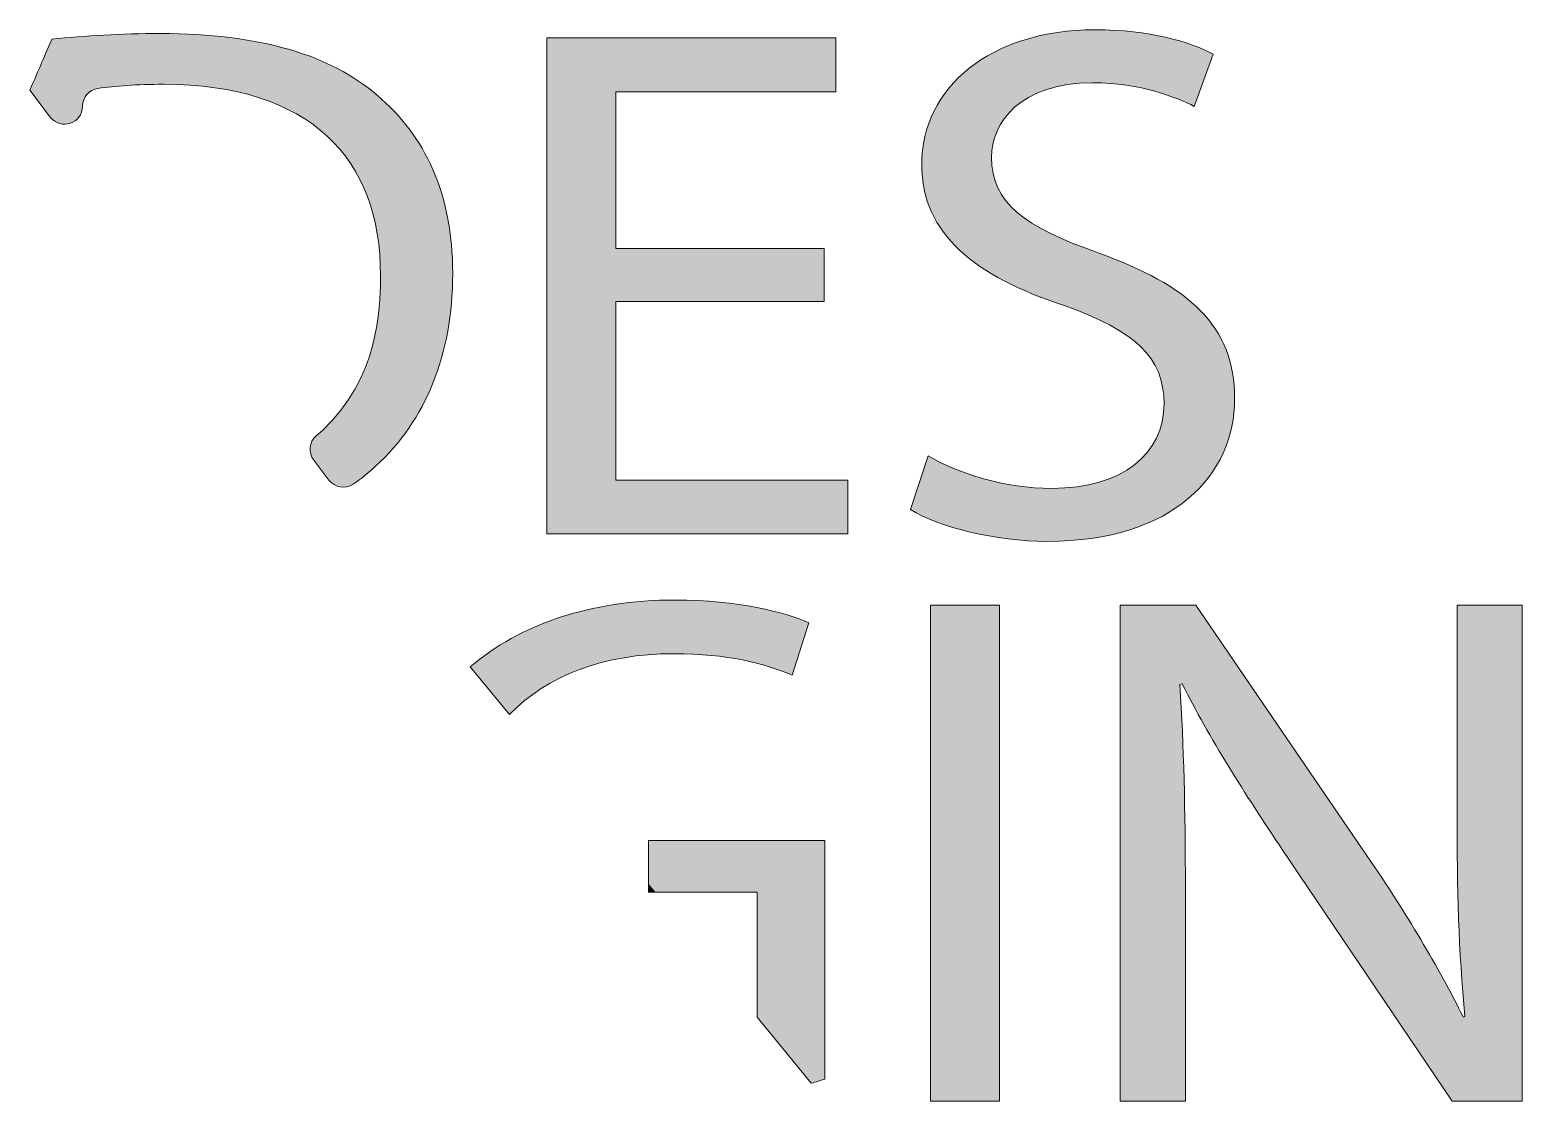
# Model space of a CAD drawing. Extents: x 128 to 426, y -391 to -87.
# Drawn here: x 220.2 to 425.5, y -391.2 to -243.8 of the extents above; entities that cross this region are included whole.
import ezdxf

# ---------------------------------------------------------------- set-up
doc = ezdxf.new("R2010")
doc.units = 0
doc.header["$MEASUREMENT"] = 0
doc.layers.add('Layer 1', color=7, linetype='Continuous', lineweight=0)

# ---------------------------------------------------------------- blocks, each defined once
blk = doc.blocks.new('Block_1')
at = {"layer": 'Layer 1', "true_color": 0x231f20, "transparency": 33554687}
h = blk.add_hatch(color=250, dxfattribs=at)
h.dxf.hatch_style = 2
edge = h.paths.add_edge_path()
edge.add_spline(control_points=[(343.79, -302.42), (348.05, -304.85), (354.28, -306.88), (360.84, -306.88), (370.56, -306.88), (376.25, -302.12), (376.25, -295.23), (376.25, -288.85), (372.31, -285.21), (362.37, -281.67), (350.35, -277.72), (342.92, -271.95), (342.92, -262.33), (342.92, -251.7), (352.42, -243.8), (366.74, -243.8), (374.28, -243.8), (379.74, -245.42), (383.02, -247.14), (383.02, -247.14), (380.4, -254.33), (380.4, -254.33), (377.99, -253.12), (373.08, -251.09), (366.41, -251.09), (356.36, -251.09), (352.53, -256.66), (352.53, -261.32), (352.53, -267.7), (357.01, -270.83), (367.18, -274.48), (379.63, -278.93), (385.97, -284.5), (385.97, -294.52), (385.97, -305.05), (377.56, -314.17), (360.18, -314.17), (353.08, -314.17), (345.32, -312.24), (341.39, -309.81), (341.39, -309.81), (343.79, -302.42), (343.79, -302.42)], knot_values=[0, 0, 0, 0, 1, 1, 1, 2, 2, 2, 3, 3, 3, 4, 4, 4, 5, 5, 5, 6, 6, 6, 7, 7, 7, 8, 8, 8, 9, 9, 9, 10, 10, 10, 11, 11, 11, 12, 12, 12, 13, 13, 13, 14, 14, 14, 14], degree=3, periodic=0)
h = blk.add_hatch(color=250, dxfattribs=at)
h.dxf.hatch_style = 2
edge = h.paths.add_edge_path()
edge.add_spline(control_points=[(278.39, -277.31), (278.39, -266.28), (274.57, -258.38), (268.01, -252.81), (261.57, -247.24), (251.84, -244.31), (238.18, -244.31), (232.82, -244.31), (227.79, -244.62), (223.24, -245.08), (221.89, -248.24), (221.58, -248.97), (220.22, -252.12), (220.22, -252.12), (223.04, -255.8), (223.04, -255.8), (224.48, -257.67), (227.47, -256.66), (227.47, -254.3), (227.47, -254.3), (227.47, -254.3), (227.47, -254.3), (227.47, -253.06), (228.37, -252.02), (229.59, -251.85), (231.93, -251.52), (234.94, -251.29), (238.62, -251.29), (258.73, -251.29), (268.56, -261.52), (268.45, -277.62), (268.43, -280.52), (268.69, -290.07), (261.82, -297.55), (261.11, -298.32), (260.37, -299.02), (259.63, -299.65), (258.62, -300.49), (258.48, -301.98), (259.28, -303.02), (259.28, -303.02), (261.36, -305.74), (261.36, -305.74), (262.16, -306.77), (263.62, -307.03), (264.7, -306.3), (265.81, -305.53), (266.85, -304.72), (267.79, -303.84), (274.68, -297.56), (278.39, -288.45), (278.39, -277.31)], knot_values=[0, 0, 0, 0, 1, 1, 1, 2, 2, 2, 3, 3, 3, 4, 4, 4, 5, 5, 5, 6, 6, 6, 7, 7, 7, 8, 8, 8, 9, 9, 9, 10, 10, 10, 11, 11, 11, 12, 12, 12, 13, 13, 13, 14, 14, 14, 15, 15, 15, 16, 16, 16, 17, 17, 17, 17], degree=3, periodic=0)
h = blk.add_hatch(color=250, dxfattribs=at)
h.dxf.hatch_style = 2
edge = h.paths.add_edge_path()
edge.add_spline(control_points=[(329.48, -281.16), (329.48, -281.16), (300.85, -281.16), (300.85, -281.16), (300.85, -281.16), (300.85, -305.76), (300.85, -305.76), (300.85, -305.76), (332.76, -305.76), (332.76, -305.76), (332.76, -305.76), (332.76, -313.15), (332.76, -313.15), (332.76, -313.15), (291.34, -313.15), (291.34, -313.15), (291.34, -313.15), (291.34, -244.92), (291.34, -244.92), (291.34, -244.92), (331.12, -244.92), (331.12, -244.92), (331.12, -244.92), (331.12, -252.31), (331.12, -252.31), (331.12, -252.31), (300.85, -252.31), (300.85, -252.31), (300.85, -252.31), (300.85, -273.87), (300.85, -273.87), (300.85, -273.87), (329.48, -273.87), (329.48, -273.87), (329.48, -273.87), (329.48, -281.16), (329.48, -281.16)], knot_values=[0, 0, 0, 0, 1, 1, 1, 2, 2, 2, 3, 3, 3, 4, 4, 4, 5, 5, 5, 6, 6, 6, 7, 7, 7, 8, 8, 8, 9, 9, 9, 10, 10, 10, 11, 11, 11, 12, 12, 12, 12], degree=3, periodic=0)
at = {"layer": 'Layer 1'}
for points, knots in [([(343.79, -302.42), (348.05, -304.85), (354.28, -306.88), (360.84, -306.88), (370.56, -306.88), (376.25, -302.12), (376.25, -295.23), (376.25, -288.85), (372.31, -285.21), (362.37, -281.67), (350.35, -277.72), (342.92, -271.95), (342.92, -262.33), (342.92, -251.7), (352.42, -243.8), (366.74, -243.8), (374.28, -243.8), (379.74, -245.42), (383.02, -247.14), (383.02, -247.14), (380.4, -254.33), (380.4, -254.33), (377.99, -253.12), (373.08, -251.09), (366.41, -251.09), (356.36, -251.09), (352.53, -256.66), (352.53, -261.32), (352.53, -267.7), (357.01, -270.83), (367.18, -274.48), (379.63, -278.93), (385.97, -284.5), (385.97, -294.52), (385.97, -305.05), (377.56, -314.17), (360.18, -314.17), (353.08, -314.17), (345.32, -312.24), (341.39, -309.81), (341.39, -309.81), (343.79, -302.42), (343.79, -302.42)], [0, 0, 0, 0, 1, 1, 1, 2, 2, 2, 3, 3, 3, 4, 4, 4, 5, 5, 5, 6, 6, 6, 7, 7, 7, 8, 8, 8, 9, 9, 9, 10, 10, 10, 11, 11, 11, 12, 12, 12, 13, 13, 13, 14, 14, 14, 14]), ([(278.39, -277.31), (278.39, -266.28), (274.57, -258.38), (268.01, -252.81), (261.57, -247.24), (251.84, -244.31), (238.18, -244.31), (232.82, -244.31), (227.79, -244.62), (223.24, -245.08), (221.89, -248.24), (221.58, -248.97), (220.22, -252.12), (220.22, -252.12), (223.04, -255.8), (223.04, -255.8), (224.48, -257.67), (227.47, -256.66), (227.47, -254.3), (227.47, -254.3), (227.47, -254.3), (227.47, -254.3), (227.47, -253.06), (228.37, -252.02), (229.59, -251.85), (231.93, -251.52), (234.94, -251.29), (238.62, -251.29), (258.73, -251.29), (268.56, -261.52), (268.45, -277.62), (268.43, -280.52), (268.69, -290.07), (261.82, -297.55), (261.11, -298.32), (260.37, -299.02), (259.63, -299.65), (258.62, -300.49), (258.48, -301.98), (259.28, -303.02), (259.28, -303.02), (261.36, -305.74), (261.36, -305.74), (262.16, -306.77), (263.62, -307.03), (264.7, -306.3), (265.81, -305.53), (266.85, -304.72), (267.79, -303.84), (274.68, -297.56), (278.39, -288.45), (278.39, -277.31)], [0, 0, 0, 0, 1, 1, 1, 2, 2, 2, 3, 3, 3, 4, 4, 4, 5, 5, 5, 6, 6, 6, 7, 7, 7, 8, 8, 8, 9, 9, 9, 10, 10, 10, 11, 11, 11, 12, 12, 12, 13, 13, 13, 14, 14, 14, 15, 15, 15, 16, 16, 16, 17, 17, 17, 17]), ([(329.48, -281.16), (329.48, -281.16), (300.85, -281.16), (300.85, -281.16), (300.85, -281.16), (300.85, -305.76), (300.85, -305.76), (300.85, -305.76), (332.76, -305.76), (332.76, -305.76), (332.76, -305.76), (332.76, -313.15), (332.76, -313.15), (332.76, -313.15), (291.34, -313.15), (291.34, -313.15), (291.34, -313.15), (291.34, -244.92), (291.34, -244.92), (291.34, -244.92), (331.12, -244.92), (331.12, -244.92), (331.12, -244.92), (331.12, -252.31), (331.12, -252.31), (331.12, -252.31), (300.85, -252.31), (300.85, -252.31), (300.85, -252.31), (300.85, -273.87), (300.85, -273.87), (300.85, -273.87), (329.48, -273.87), (329.48, -273.87), (329.48, -273.87), (329.48, -281.16), (329.48, -281.16)], [0, 0, 0, 0, 1, 1, 1, 2, 2, 2, 3, 3, 3, 4, 4, 4, 5, 5, 5, 6, 6, 6, 7, 7, 7, 8, 8, 8, 9, 9, 9, 10, 10, 10, 11, 11, 11, 12, 12, 12, 12])]:
    blk.add_open_spline(points, degree=3, knots=knots, dxfattribs=at)
blk = doc.blocks.new('Block_2')
at = {"layer": 'Layer 1', "true_color": 0x231f20, "transparency": 33554687}
h = blk.add_hatch(color=250, dxfattribs=at)
h.dxf.hatch_style = 2
edge = h.paths.add_edge_path()
edge.add_spline(control_points=[(308.82, -329.63), (316.25, -329.63), (321.17, -330.94), (325.1, -332.56), (325.1, -332.56), (327.39, -325.37), (327.39, -325.37), (324.23, -323.96), (317.56, -322.24), (309.04, -322.24), (297.24, -322.24), (287.64, -325.64), (280.82, -331.41), (280.82, -331.41), (286.21, -337.99), (286.21, -337.99), (291.39, -332.6), (299.21, -329.63), (308.82, -329.63)], knot_values=[0, 0, 0, 0, 1, 1, 1, 2, 2, 2, 3, 3, 3, 4, 4, 4, 5, 5, 5, 6, 6, 6, 6], degree=3, periodic=0)
h = blk.add_hatch(color=250, dxfattribs=at)
h.dxf.hatch_style = 2
h.paths.add_polyline_path([(344.12, -322.94), (344.12, -391.18), (353.62, -391.18), (353.62, -322.94)])
h = blk.add_hatch(color=250, dxfattribs=at)
h.dxf.hatch_style = 2
edge = h.paths.add_edge_path()
edge.add_spline(control_points=[(370.23, -391.18), (370.23, -391.18), (370.23, -322.94), (370.23, -322.94), (370.23, -322.94), (380.61, -322.94), (380.61, -322.94), (380.61, -322.94), (404.21, -357.47), (404.21, -357.47), (409.68, -365.47), (413.94, -372.65), (417.43, -379.64), (417.43, -379.64), (417.65, -379.54), (417.65, -379.54), (416.78, -370.43), (416.56, -362.12), (416.56, -351.5), (416.56, -351.5), (416.56, -322.94), (416.56, -322.94), (416.56, -322.94), (425.52, -322.94), (425.52, -322.94), (425.52, -322.94), (425.52, -391.18), (425.52, -391.18), (425.52, -391.18), (415.91, -391.18), (415.91, -391.18), (415.91, -391.18), (392.52, -356.56), (392.52, -356.56), (387.39, -348.96), (382.47, -341.17), (378.75, -333.78), (378.75, -333.78), (378.43, -333.88), (378.43, -333.88), (378.97, -342.48), (379.19, -350.68), (379.19, -362.02), (379.19, -362.02), (379.19, -391.18), (379.19, -391.18), (379.19, -391.18), (370.23, -391.18), (370.23, -391.18)], knot_values=[0, 0, 0, 0, 1, 1, 1, 2, 2, 2, 3, 3, 3, 4, 4, 4, 5, 5, 5, 6, 6, 6, 7, 7, 7, 8, 8, 8, 9, 9, 9, 10, 10, 10, 11, 11, 11, 12, 12, 12, 13, 13, 13, 14, 14, 14, 15, 15, 15, 16, 16, 16, 16], degree=3, periodic=0)
h = blk.add_hatch(color=250, dxfattribs=at)
h.dxf.hatch_style = 2
edge = h.paths.add_edge_path()
edge.add_spline(control_points=[(320.29, -362.43), (320.29, -362.43), (320.29, -379.65), (320.29, -379.65), (320.29, -379.65), (327.72, -388.73), (327.72, -388.73), (328.4, -388.53), (329.03, -388.33), (329.58, -388.14), (329.58, -388.14), (329.58, -355.34), (329.58, -355.34), (329.58, -355.34), (305.32, -355.34), (305.32, -355.34), (305.32, -355.34), (305.32, -361.36), (305.32, -361.36), (305.32, -361.36), (306.2, -362.43), (306.2, -362.43), (306.2, -362.43), (320.29, -362.43), (320.29, -362.43)], knot_values=[0, 0, 0, 0, 1, 1, 1, 2, 2, 2, 3, 3, 3, 4, 4, 4, 5, 5, 5, 6, 6, 6, 7, 7, 7, 8, 8, 8, 8], degree=3, periodic=0)
h = blk.add_hatch(color=250, dxfattribs=at)
h.dxf.hatch_style = 2
h.paths.add_polyline_path([(306.2, -362.43), (305.32, -361.36), (305.32, -362.43)])
at = {"layer": 'Layer 1'}
for points in [[(344.12, -322.94), (344.12, -391.18), (353.62, -391.18), (353.62, -322.94)], [(306.2, -362.43), (305.32, -361.36), (305.32, -362.43)]]:
    blk.add_lwpolyline(points, close=True, dxfattribs=at)
for points, knots in [([(308.82, -329.63), (316.25, -329.63), (321.17, -330.94), (325.1, -332.56), (325.1, -332.56), (327.39, -325.37), (327.39, -325.37), (324.23, -323.96), (317.56, -322.24), (309.04, -322.24), (297.24, -322.24), (287.64, -325.64), (280.82, -331.41), (280.82, -331.41), (286.21, -337.99), (286.21, -337.99), (291.39, -332.6), (299.21, -329.63), (308.82, -329.63)], [0, 0, 0, 0, 1, 1, 1, 2, 2, 2, 3, 3, 3, 4, 4, 4, 5, 5, 5, 6, 6, 6, 6]), ([(370.23, -391.18), (370.23, -391.18), (370.23, -322.94), (370.23, -322.94), (370.23, -322.94), (380.61, -322.94), (380.61, -322.94), (380.61, -322.94), (404.21, -357.47), (404.21, -357.47), (409.68, -365.47), (413.94, -372.65), (417.43, -379.64), (417.43, -379.64), (417.65, -379.54), (417.65, -379.54), (416.78, -370.43), (416.56, -362.12), (416.56, -351.5), (416.56, -351.5), (416.56, -322.94), (416.56, -322.94), (416.56, -322.94), (425.52, -322.94), (425.52, -322.94), (425.52, -322.94), (425.52, -391.18), (425.52, -391.18), (425.52, -391.18), (415.91, -391.18), (415.91, -391.18), (415.91, -391.18), (392.52, -356.56), (392.52, -356.56), (387.39, -348.96), (382.47, -341.17), (378.75, -333.78), (378.75, -333.78), (378.43, -333.88), (378.43, -333.88), (378.97, -342.48), (379.19, -350.68), (379.19, -362.02), (379.19, -362.02), (379.19, -391.18), (379.19, -391.18), (379.19, -391.18), (370.23, -391.18), (370.23, -391.18)], [0, 0, 0, 0, 1, 1, 1, 2, 2, 2, 3, 3, 3, 4, 4, 4, 5, 5, 5, 6, 6, 6, 7, 7, 7, 8, 8, 8, 9, 9, 9, 10, 10, 10, 11, 11, 11, 12, 12, 12, 13, 13, 13, 14, 14, 14, 15, 15, 15, 16, 16, 16, 16]), ([(320.29, -362.43), (320.29, -362.43), (320.29, -379.65), (320.29, -379.65), (320.29, -379.65), (327.72, -388.73), (327.72, -388.73), (328.4, -388.53), (329.03, -388.33), (329.58, -388.14), (329.58, -388.14), (329.58, -355.34), (329.58, -355.34), (329.58, -355.34), (305.32, -355.34), (305.32, -355.34), (305.32, -355.34), (305.32, -361.36), (305.32, -361.36), (305.32, -361.36), (306.2, -362.43), (306.2, -362.43), (306.2, -362.43), (320.29, -362.43), (320.29, -362.43)], [0, 0, 0, 0, 1, 1, 1, 2, 2, 2, 3, 3, 3, 4, 4, 4, 5, 5, 5, 6, 6, 6, 7, 7, 7, 8, 8, 8, 8])]:
    blk.add_open_spline(points, degree=3, knots=knots, dxfattribs=at)

msp = doc.modelspace()

# ---------------------------------------------------------------- block references
at = {"layer": 'Layer 1'}
for name in ['Block_1', 'Block_2']:
    msp.add_blockref(name, (0, 0), dxfattribs=at)

doc.saveas('drawing.dxf')
